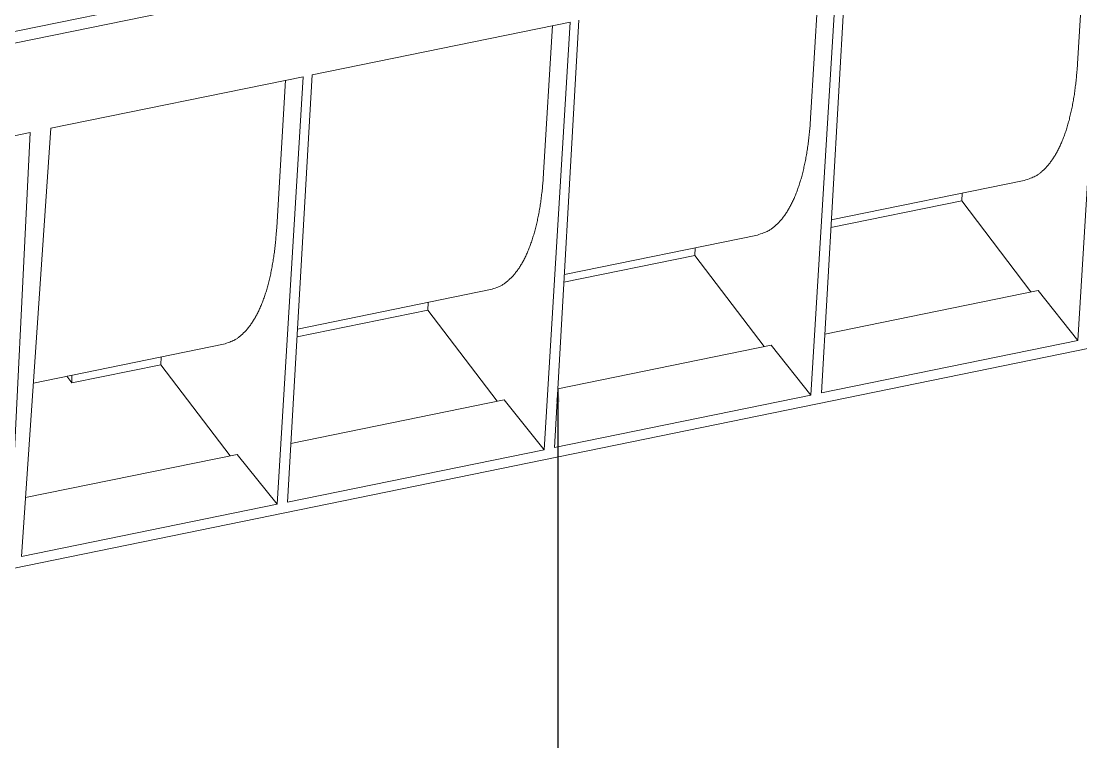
# Model space of a CAD drawing. Header units: millimetres. Extents: x 4267 to 8467, y 166 to 3136.
# Drawn here: x 4861.8 to 5061.4, y 1752.2 to 1888 of the extents above; entities that cross this region are included whole.
import ezdxf

# ---------------------------------------------------------------- set-up
doc = ezdxf.new("R2010")
doc.units = ezdxf.units.MM
doc.styles.get("Standard").update_dxf_attribs({"font": 'SimSun.ttf'})
doc.dimstyles.new('ISO-25', dxfattribs={"dimtxt": 2.5, "dimasz": 2.5, "dimexe": 1.25, "dimexo": 0.625, "dimtad": 1, "dimtxsty": 'Standard', "dimcen": 2.5, "dimadec": 0, "dimazin": 0, "dimtfac": 1, "dimtmove": 0, "dimatfit": 3, "dimfxl": 1, "dimarcsym": 0})

msp = doc.modelspace()

# ---------------------------------------------------------------- linework, layer by layer
at = {"linetype": 'Continuous', "lineweight": 5}
for p, q in [((4760.94, 1865.64, 326.37), (5179.49, 1951.29, 326.37)), ((4762.39, 1863.74, 326.37), (5180.94, 1949.39, 326.37)), ((5065.73, 1908.38, 326.37), (5060.83, 1827.83, 326.37)), ((5062.44, 1907.7, 326.37), (5060.75, 1879.96, 326.37)), ((5015.45, 1898.09, 326.37), (5010.56, 1817.55, 326.37)), ((5012.53, 1817.95, 326.37), (5017.13, 1898.43, 326.37)), ((5012.16, 1897.41, 326.37), (5010.48, 1869.68, 326.37)), ((4962.26, 1807.66, 326.37), (4966.85, 1888.14, 326.37)), ((4916.58, 1877.86, 326.37), (4965.18, 1887.8, 326.37)), ((4961.89, 1887.13, 326.37), (4960.2, 1859.39, 326.37)), ((4965.18, 1887.8, 326.37), (4960.28, 1807.26, 326.37)), ((4867.41, 1867.79, 326.37), (4914.9, 1877.51, 326.37)), ((4911.61, 1876.84, 326.37), (4909.93, 1849.1, 326.37)), ((4914.9, 1877.51, 326.37), (4910, 1796.97, 326.37)), ((4911.98, 1797.38, 326.37), (4916.58, 1877.86, 326.37)), ((4817.14, 1857.51, 326.37), (4863.52, 1867, 326.37)), ((4863.52, 1867, 326.37), (4859.56, 1786.65, 326.37)), ((4861.88, 1787.12, 326.37), (4867.41, 1867.79, 326.37)), ((5014.39, 1850.54, 326.37), (5050.74, 1857.98, 326.37)), ((5038.94, 1854.12, 326.37), (5014.31, 1849.08, 326.37)), ((5039.01, 1855.58, 326.37), (5038.94, 1854.12, 326.37)), ((5051.99, 1836.97, 326.37), (5038.94, 1854.12, 326.37)), ((4817.56, 1776.16, 326.37), (5165.4, 1847.34, 326.37)), ((4964.12, 1840.26, 326.37), (5000.46, 1847.69, 326.37)), ((4988.73, 1845.29, 326.37), (4988.67, 1843.83, 326.37)), ((4988.67, 1843.83, 326.37), (4964.03, 1838.79, 326.37)), ((5001.72, 1826.68, 326.37), (4988.67, 1843.83, 326.37)), ((4913.84, 1829.97, 326.37), (4950.19, 1837.4, 326.37)), ((5053.33, 1837.25, 326.37), (5013.17, 1829.03, 326.37)), ((5060.83, 1827.83, 326.37), (5053.33, 1837.25, 326.37)), ((4938.46, 1835, 326.37), (4938.39, 1833.54, 326.37)), ((4938.39, 1833.54, 326.37), (4913.76, 1828.5, 326.37)), ((4951.44, 1816.4, 326.37), (4938.39, 1833.54, 326.37)), ((4864.12, 1819.79, 326.37), (4899.91, 1827.12, 326.37)), ((5003.06, 1826.96, 326.37), (4962.89, 1818.74, 326.37)), ((5010.56, 1817.55, 326.37), (5003.06, 1826.96, 326.37)), ((5060.83, 1827.83, 326.37), (5012.53, 1817.95, 326.37)), ((4888.18, 1824.72, 326.37), (4888.12, 1823.25, 326.37)), ((4888.12, 1823.25, 326.37), (4871.36, 1819.83, 326.37)), ((4901.17, 1806.11, 326.37), (4888.12, 1823.25, 326.37)), ((4871.36, 1819.83, 326.37), (4870.4, 1821.08, 326.37)), ((4871.35, 1821.27, 326.37), (4871.36, 1819.83, 326.37)), ((4952.78, 1816.67, 326.37), (4912.61, 1808.45, 326.37)), ((4960.28, 1807.26, 326.37), (4952.78, 1816.67, 326.37)), ((5010.56, 1817.55, 326.37), (4962.26, 1807.66, 326.37)), ((4902.51, 1806.38, 326.37), (4862.64, 1798.23, 326.37)), ((4910, 1796.97, 326.37), (4902.51, 1806.38, 326.37)), ((4960.28, 1807.26, 326.37), (4911.98, 1797.38, 326.37)), ((4910, 1796.97, 326.37), (4861.88, 1787.12, 326.37))]:
    msp.add_line(p, q, dxfattribs=at)
for points in [[(5060.75, 1879.96), (5060.67, 1878.77, -0.004145), (5060.57, 1877.6, -0.004226), (5060.45, 1876.44, -0.004378), (5060.31, 1875.31, -0.004635), (5060.16, 1874.19, -0.004891), (5059.98, 1873.1, -0.005146), (5059.79, 1872.04, -0.005432), (5059.57, 1871, -0.005752), (5059.34, 1869.99, -0.006104), (5059.09, 1869.02, -0.006484), (5058.81, 1868.07, -0.006908), (5058.53, 1867.17, -0.007361), (5058.22, 1866.3, -0.007881), (5057.89, 1865.46, -0.008445), (5057.55, 1864.67, -0.009048), (5057.19, 1863.91, -0.009647), (5056.81, 1863.2, -0.010465), (5056.42, 1862.53, -0.011457), (5056.01, 1861.9, -0.012034), (5055.59, 1861.32, -0.012079), (5055.16, 1860.78, -0.014193), (5054.71, 1860.28, -0.018076), (5054.23, 1859.83, -0.015017), (5053.77, 1859.43, -0.005867), (5053.36, 1859.1, -0.022258), (5052.8, 1858.77, -0.041925), (5051.91, 1858.39, -0.022122), (5050.74, 1857.98, -0.012069)], [(5010.48, 1869.68), (5010.4, 1868.49, -0.004145), (5010.3, 1867.31, -0.004226), (5010.18, 1866.16, -0.004378), (5010.04, 1865.02, -0.004635), (5009.88, 1863.91, -0.004891), (5009.7, 1862.81, -0.005146), (5009.51, 1861.75, -0.005432), (5009.3, 1860.71, -0.005752), (5009.06, 1859.71, -0.006104), (5008.81, 1858.73, -0.006484), (5008.54, 1857.79, -0.006908), (5008.25, 1856.88, -0.007362), (5007.94, 1856.01, -0.007881), (5007.62, 1855.17, -0.008445), (5007.27, 1854.38, -0.009048), (5006.91, 1853.62, -0.009647), (5006.54, 1852.91, -0.010465), (5006.15, 1852.24, -0.011458), (5005.74, 1851.61, -0.012034), (5005.32, 1851.03, -0.01208), (5004.88, 1850.49, -0.014193), (5004.43, 1850, -0.018077), (5003.95, 1849.54, -0.015017), (5003.5, 1849.15, -0.005867), (5003.08, 1848.81, -0.022258), (5002.52, 1848.48, -0.041925), (5001.64, 1848.11, -0.022122), (5000.46, 1847.69, -0.012069)], [(4960.2, 1859.39), (4960.12, 1858.2, -0.004145), (4960.02, 1857.02, -0.004226), (4959.9, 1855.87, -0.004378), (4959.76, 1854.73, -0.004635), (4959.61, 1853.62, -0.004891), (4959.43, 1852.53, -0.005146), (4959.23, 1851.46, -0.005432), (4959.02, 1850.43, -0.005752), (4958.79, 1849.42, -0.006104), (4958.53, 1848.44, -0.006484), (4958.26, 1847.5, -0.006908), (4957.97, 1846.59, -0.007362), (4957.67, 1845.72, -0.007881), (4957.34, 1844.88, -0.008445), (4957, 1844.09, -0.009048), (4956.64, 1843.33, -0.009647), (4956.26, 1842.62, -0.010465), (4955.87, 1841.95, -0.011458), (4955.46, 1841.32, -0.012034), (4955.04, 1840.74, -0.01208), (4954.61, 1840.2, -0.014193), (4954.16, 1839.71, -0.018076), (4953.68, 1839.26, -0.015017), (4953.22, 1838.86, -0.005867), (4952.8, 1838.52, -0.022258), (4952.25, 1838.19, -0.041925), (4951.36, 1837.82, -0.022121), (4950.19, 1837.4, -0.012069)], [(4909.93, 1849.1), (4909.84, 1847.91, -0.004145), (4909.74, 1846.74, -0.004226), (4909.62, 1845.58, -0.004378), (4909.49, 1844.44, -0.004636), (4909.33, 1843.33, -0.004891), (4909.15, 1842.24, -0.005146), (4908.96, 1841.17, -0.005432), (4908.74, 1840.14, -0.005752), (4908.51, 1839.13, -0.006104), (4908.26, 1838.15, -0.006484), (4907.99, 1837.21, -0.006908), (4907.7, 1836.3, -0.007362), (4907.39, 1835.43, -0.007881), (4907.06, 1834.6, -0.008445), (4906.72, 1833.8, -0.009048), (4906.36, 1833.05, -0.009647), (4905.99, 1832.33, -0.010465), (4905.59, 1831.66, -0.011458), (4905.19, 1831.04, -0.012034), (4904.76, 1830.45, -0.01208), (4904.33, 1829.92, -0.014193), (4903.88, 1829.42, -0.018077), (4903.4, 1828.97, -0.015018), (4902.95, 1828.57, -0.005867), (4902.53, 1828.23, -0.022258), (4901.97, 1827.91, -0.041925), (4901.09, 1827.53, -0.022121), (4899.91, 1827.12, -0.012069)]]:
    msp.add_lwpolyline(points, format="xyb", dxfattribs=at)

# ---------------------------------------------------------------- leaders
at = {"lineweight": 5}
for points in [[(4962.89, 1818.74, 326.37), (4962.89, 1718.83, 326.37), (5114.13, 1718.83, 326.37)], [(4610.69, 1816.5, 326.37), (4610.69, 1441.56, 326.37), (4991.13, 1441.56, 326.37)]]:
    msp.add_leader(points, dimstyle='ISO-25', override={"dimtxt": 10, "dimgap": 0.625, "dimtad": 0, "dimarcsym": 1}, dxfattribs=at)

doc.saveas('drawing.dxf')
